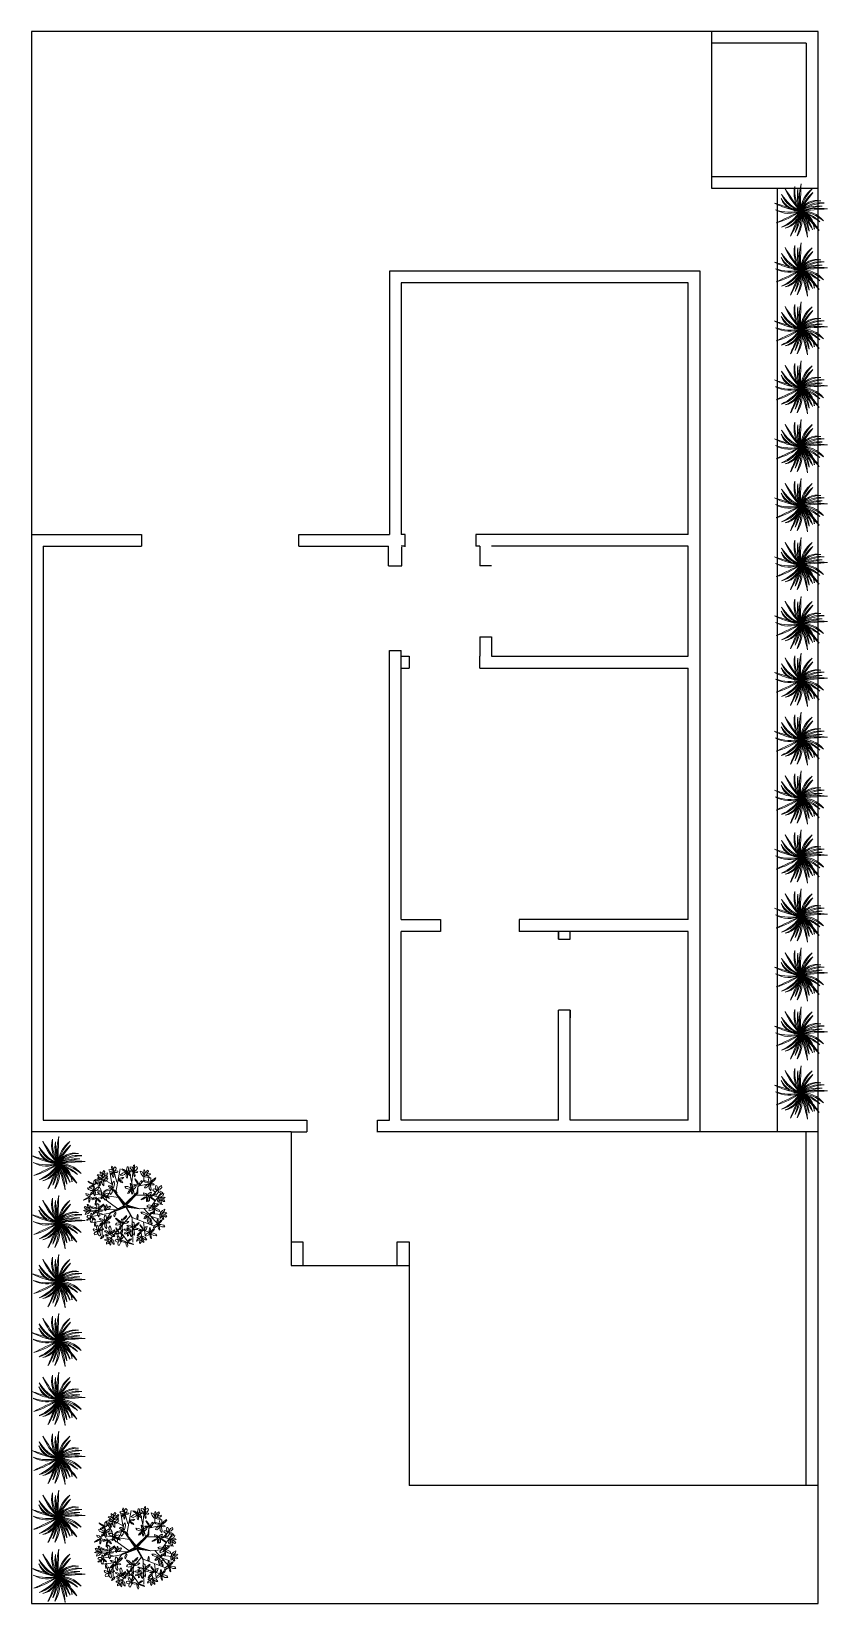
# Model space of a CAD drawing. Header units: inches. Extents: x 2 to 116, y 2 to 108.
# Drawn here: x 2.82 to 12.94, y 32.05 to 52.05 of the extents above; entities that cross this region are included whole.
import ezdxf

# ---------------------------------------------------------------- set-up
doc = ezdxf.new("R2010")
doc.units = ezdxf.units.IN
doc.header["$MEASUREMENT"] = 0
doc.layers.add('16.1 VEGETAÇÃO', color=7, linetype='Continuous', lineweight=9, true_color=0x87cb61)
doc.layers.add('16.2 VEGETAÇÃO', color=84, linetype='Continuous', lineweight=9)

# ---------------------------------------------------------------- blocks, each defined once
blk = doc.blocks.new('_LEAF1', base_point=(58.757, 29.333))
for p, q in [((58.514, 29.393), (58.666, 29.575)), ((58.606, 29.211), (58.514, 29.393)), ((58.817, 29.181), (58.606, 29.211)), ((58.666, 29.575), (58.939, 29.485)), ((58.939, 29.303), (58.817, 29.181)), ((58.939, 29.485), (58.939, 29.303))]:
    blk.add_line(p, q)
blk = doc.blocks.new('_H1', base_point=(54.7, 32.03))
for p, xscale, yscale, zscale, rotation in [((54.39, 32.03), 1.727443358692213, 0.9103097157403468, 1.727443358692213, 343.6738936354017), ((54.45, 31.64), -1.545687603003117, -0.485702163767499, 1.545687603003117, 43.07492863925732), ((54.54, 32.39), -0.3940586972083011, 1.696902842596515, 0.3940586972083011, 11.88359707230165), ((54.94, 32.27), 0.9393259642756036, 1.696902842596522, 0.9393259642756036, 348.2808948833992)]:
    blk.add_blockref('_LEAF1', p, dxfattribs=dict(xscale=xscale, yscale=yscale, zscale=zscale, rotation=rotation))
at = {"xscale": 1.515140417173015, "yscale": 0.6369113279592753, "zscale": 1.515140417173015}
blk.add_blockref('_LEAF1', (55.15, 31.88), dxfattribs=at)
blk = doc.blocks.new('_H5', base_point=(62.27, 31.39))
for p, xscale, yscale, zscale, rotation in [((61.82, 31.67), -1.93821894091991, 0.5452694102672915, 1.93821894091991, 161.5649836159353), ((62.36, 31.88), 0.8782315926153998, 2.121510394569366, 0.8782315926153998, 2.027330662343098), ((62.42, 30.82), 2.575127765477518, 0.7881204921510374, 2.575127765477518, 103.2233358614235), ((62.94, 31.88), 2.788958066288231, 0.575816716164617, 2.788958066288231, 41.2051949766964), ((62.82, 31.24), 0.5758144528974043, -1.696902842596522, 0.5758144528974043, 262.2070746669012)]:
    blk.add_blockref('_LEAF1', p, dxfattribs=dict(xscale=xscale, yscale=yscale, zscale=zscale, rotation=rotation))
blk = doc.blocks.new('_H2', base_point=(55.88, 33.03))
at = {"xscale": -1.637329160493415, "yscale": 0.455154857870177, "zscale": 1.637329160493415}
blk.add_blockref('_LEAF1', (55.33, 32.97), dxfattribs=at)
for p, xscale, yscale, zscale, rotation in [((55.48, 33.54), -2.423919195618517, 0.3329656342808676, 2.423919195618517, 304.6162862887426), ((56.09, 33.24), -0.6369088245576009, 2.090963088672041, 0.6369088245576009, 336.0195606201025)]:
    blk.add_blockref('_LEAF1', p, dxfattribs=dict(xscale=xscale, yscale=yscale, zscale=zscale, rotation=rotation))
blk = doc.blocks.new('_H3', base_point=(57.91, 33.15))
for p, xscale, yscale, zscale, rotation in [((57.45, 33.3), 0.7575702085865075, 2.060415782774719, 0.7575702085865075, 246.1270025360199), ((57.58, 32.81), 1.484593231342913, 1.061518879932116, 1.484593231342913, 203.1850851585156), ((57.88, 33.61), 0.7575702085865075, 2.121510394569363, 0.7575702085865075, 5.479650948518734), ((58.09, 32.7), 1.968766126750012, 1.000424268137465, 1.968766126750012, 291.9583774400813), ((58.48, 33.3), 1.878651928551214, 0.575816716164617, 1.878651928551214, 26.31077704539229)]:
    blk.add_blockref('_LEAF1', p, dxfattribs=dict(xscale=xscale, yscale=yscale, zscale=zscale, rotation=rotation))
blk = doc.blocks.new('_H4', base_point=(60, 32.88))
for p, xscale, yscale, zscale, rotation in [((59.79, 33), 0.6964758369263038, 2.485023334747559, 0.6964758369263038, 30.70465610075785), ((60.06, 33.27), 1.878651928551214, 0.575816716164617, 1.878651928551214, 273.0367053314555), ((60.48, 33.33), 0.636908824557608, 1.484599066610102, 0.636908824557608, 320.5535637719418), ((60.76, 32.94), 1.544160243711609, 0.6063640220619462, 1.544160243711609, 15.14254921127523), ((60.45, 32.61), 1.727443358692213, 0.6063640220619462, 1.727443358692213, 352.5500074369253)]:
    blk.add_blockref('_LEAF1', p, dxfattribs=dict(xscale=xscale, yscale=yscale, zscale=zscale, rotation=rotation))
blk = doc.blocks.new('_H6', base_point=(66.06, 31.58))
for p, xscale, yscale, zscale, rotation in [((65.54, 31.79), 1.878651928551221, 0.5452694102672915, 1.878651928551221, 336.2489556574871), ((65.66, 31.39), -1.817557556891011, -0.5452694102672879, 1.817557556891011, 195.3712707835825), ((66, 32.15), -0.7881173944166022, 2.57666525243954, 0.7881173944166022, 2.457547795809369), ((66.42, 31.27), 1.848104742721105, 0.8186677980483665, 1.848104742721105, 330.9234899051576), ((66.48, 31.88), 2.089427510778918, 0.5147221043699588, 2.089427510778918, 35.45160265640038)]:
    blk.add_blockref('_LEAF1', p, dxfattribs=dict(xscale=xscale, yscale=yscale, zscale=zscale, rotation=rotation))
blk = doc.blocks.new('VEGETAÇÃO 04')
at = {"layer": '16.1 VEGETAÇÃO'}
for p, q in [((-0.316, 0.417), (-0.315, 0.433)), ((-0.302, 0.389), (-0.316, 0.417)), ((-0.315, 0.433), (-0.297, 0.417)), ((-0.297, 0.417), (-0.281, 0.38)), ((-0.283, 0.429), (-0.27, 0.448)), ((-0.283, 0.407), (-0.283, 0.429)), ((-0.273, 0.401), (-0.283, 0.407)), ((-0.264, 0.413), (-0.273, 0.401)), ((-0.27, 0.448), (-0.259, 0.434)), ((-0.259, 0.434), (-0.264, 0.413)), ((-0.263, 0.383), (-0.255, 0.402)), ((-0.255, 0.402), (-0.227, 0.421)), ((-0.221, 0.414), (-0.229, 0.4)), ((-0.227, 0.421), (-0.221, 0.414)), ((-0.033, 0.417), (-0.062, 0.392)), ((-0.041, 0.462), (-0.037, 0.469)), ((-0.004, 0.437), (-0.041, 0.462)), ((-0.038, 0.385), (-0.005, 0.401)), ((-0.037, 0.469), (-0.017, 0.463)), ((0.002, 0.428), (-0.033, 0.417)), ((-0.017, 0.463), (0.012, 0.444)), ((-0.005, 0.401), (0.014, 0.42)), ((0.022, 0.43), (-0.004, 0.437)), ((0.014, 0.42), (0.002, 0.428)), ((0.012, 0.444), (0.022, 0.43)), ((0.015, 0.374), (0.018, 0.415)), ((0.017, 0.456), (0.026, 0.495)), ((0.027, 0.433), (0.017, 0.456)), ((0.018, 0.415), (0.026, 0.415)), ((0.026, 0.495), (0.038, 0.495)), ((0.026, 0.415), (0.032, 0.397)), ((0.04, 0.445), (0.027, 0.433)), ((0.028, 0.425), (0.034, 0.43)), ((0.05, 0.393), (0.028, 0.425)), ((0.034, 0.43), (0.049, 0.42)), ((0.038, 0.495), (0.044, 0.476)), ((0.044, 0.476), (0.04, 0.445)), ((0.049, 0.42), (0.068, 0.396)), ((0.194, 0.442), (0.216, 0.434)), ((0.205, 0.407), (0.194, 0.442)), ((0.228, 0.378), (0.205, 0.407)), ((0.216, 0.434), (0.235, 0.403)), ((0.235, 0.403), (0.241, 0.379)), ((0.238, 0.447), (0.245, 0.461)), ((0.238, 0.416), (0.238, 0.447)), ((0.245, 0.398), (0.238, 0.416)), ((0.245, 0.461), (0.255, 0.439)), ((0.255, 0.439), (0.253, 0.398)), ((0.263, 0.424), (0.273, 0.443)), ((0.269, 0.414), (0.263, 0.424)), ((0.283, 0.421), (0.269, 0.414)), ((0.27, 0.394), (0.286, 0.407)), ((0.273, 0.443), (0.293, 0.455)), ((0.296, 0.438), (0.283, 0.421)), ((0.286, 0.407), (0.319, 0.411)), ((0.293, 0.455), (0.296, 0.438)), ((0.322, 0.403), (0.309, 0.393)), ((0.319, 0.411), (0.322, 0.403)), ((-0.476, 0.229), (-0.464, 0.207)), ((-0.438, 0.227), (-0.476, 0.229)), ((-0.464, 0.207), (-0.429, 0.196)), ((-0.404, 0.21), (-0.438, 0.227)), ((-0.411, 0.264), (-0.404, 0.266)), ((-0.403, 0.22), (-0.411, 0.264)), ((-0.404, 0.266), (-0.394, 0.248)), ((-0.403, 0.195), (-0.404, 0.21)), ((-0.389, 0.197), (-0.403, 0.22)), ((-0.394, 0.248), (-0.386, 0.214)), ((-0.386, 0.214), (-0.389, 0.197)), ((-0.384, 0.195), (-0.374, 0.218)), ((-0.374, 0.218), (-0.34, 0.24)), ((-0.341, 0.213), (-0.366, 0.195)), ((-0.353, 0.393), (-0.33, 0.396)), ((-0.327, 0.366), (-0.353, 0.393)), ((-0.332, 0.231), (-0.341, 0.213)), ((-0.34, 0.24), (-0.332, 0.231)), ((-0.33, 0.396), (-0.3, 0.376)), ((-0.295, 0.351), (-0.327, 0.366)), ((-0.288, 0.376), (-0.302, 0.389)), ((-0.3, 0.376), (-0.283, 0.357)), ((-0.283, 0.357), (-0.295, 0.351)), ((-0.281, 0.38), (-0.288, 0.376)), ((-0.282, 0.358), (-0.265, 0.373)), ((-0.267, 0.354), (-0.282, 0.358)), ((-0.239, 0.362), (-0.267, 0.354)), ((-0.265, 0.373), (-0.228, 0.381)), ((-0.249, 0.384), (-0.263, 0.383)), ((-0.258, 0.191), (-0.234, 0.205)), ((-0.229, 0.4), (-0.249, 0.384)), ((-0.225, 0.373), (-0.239, 0.362)), ((-0.234, 0.205), (-0.19, 0.219)), ((-0.228, 0.381), (-0.225, 0.373)), ((-0.208, 0.258), (-0.21, 0.248)), ((-0.21, 0.248), (-0.191, 0.232)), ((-0.191, 0.255), (-0.208, 0.258)), ((-0.168, 0.218), (-0.197, 0.199)), ((-0.17, 0.243), (-0.191, 0.255)), ((-0.191, 0.232), (-0.166, 0.226)), ((-0.19, 0.219), (-0.168, 0.218)), ((-0.188, 0.195), (-0.173, 0.211)), ((-0.173, 0.211), (-0.161, 0.201)), ((-0.166, 0.226), (-0.17, 0.243)), ((-0.161, 0.201), (-0.165, 0.17)), ((-0.162, 0.255), (-0.154, 0.297)), ((-0.158, 0.229), (-0.162, 0.255)), ((-0.147, 0.227), (-0.158, 0.229)), ((-0.154, 0.297), (-0.139, 0.314)), ((-0.148, 0.208), (-0.153, 0.202)), ((-0.153, 0.202), (-0.142, 0.186)), ((-0.114, 0.184), (-0.148, 0.208)), ((-0.133, 0.281), (-0.147, 0.227)), ((-0.139, 0.314), (-0.133, 0.281)), ((-0.062, 0.392), (-0.038, 0.385)), ((-0.001, 0.247), (0.011, 0.225)), ((0.037, 0.245), (-0.001, 0.247)), ((0.011, 0.225), (0.047, 0.214)), ((0.023, 0.352), (0.015, 0.374)), ((0.031, 0.365), (0.023, 0.352)), ((0.032, 0.397), (0.031, 0.365)), ((0.071, 0.228), (0.037, 0.245)), ((0.042, 0.181), (0.073, 0.207)), ((0.047, 0.214), (0.073, 0.214)), ((0.07, 0.381), (0.05, 0.393)), ((0.064, 0.283), (0.071, 0.285)), ((0.072, 0.239), (0.064, 0.283)), ((0.068, 0.396), (0.07, 0.381)), ((0.079, 0.202), (0.07, 0.185)), ((0.071, 0.285), (0.081, 0.267)), ((0.073, 0.214), (0.071, 0.228)), ((0.086, 0.216), (0.072, 0.239)), ((0.073, 0.207), (0.079, 0.202)), ((0.08, 0.169), (0.087, 0.208)), ((0.081, 0.267), (0.089, 0.233)), ((0.089, 0.233), (0.086, 0.216)), ((0.087, 0.208), (0.095, 0.208)), ((0.092, 0.214), (0.101, 0.238)), ((0.11, 0.214), (0.092, 0.214)), ((0.095, 0.208), (0.099, 0.19)), ((0.101, 0.238), (0.135, 0.26)), ((0.134, 0.233), (0.11, 0.214)), ((0.143, 0.251), (0.134, 0.233)), ((0.135, 0.26), (0.143, 0.251)), ((0.241, 0.379), (0.228, 0.378)), ((0.243, 0.379), (0.265, 0.385)), ((0.254, 0.369), (0.243, 0.379)), ((0.253, 0.398), (0.245, 0.398)), ((0.283, 0.364), (0.254, 0.369)), ((0.265, 0.385), (0.301, 0.376)), ((0.283, 0.388), (0.27, 0.394)), ((0.309, 0.393), (0.283, 0.388)), ((0.3, 0.367), (0.283, 0.364)), ((0.301, 0.376), (0.3, 0.367)), ((-0.444, 0.141), (-0.434, 0.162)), ((-0.429, 0.145), (-0.444, 0.141)), ((-0.434, 0.162), (-0.403, 0.189)), ((-0.429, 0.196), (-0.403, 0.195)), ((-0.406, 0.166), (-0.429, 0.145)), ((-0.397, 0.183), (-0.406, 0.166)), ((-0.403, 0.189), (-0.397, 0.183)), ((-0.396, 0.15), (-0.389, 0.189)), ((-0.39, 0.128), (-0.396, 0.15)), ((-0.381, 0.14), (-0.39, 0.128)), ((-0.389, 0.189), (-0.381, 0.188)), ((-0.366, 0.195), (-0.384, 0.195)), ((-0.381, 0.188), (-0.377, 0.17)), ((-0.377, 0.17), (-0.381, 0.14)), ((-0.363, 0), (-0.354, 0.031)), ((-0.354, 0.031), (-0.334, 0.016)), ((-0.334, 0.016), (-0.333, -0.014)), ((-0.323, -0.015), (-0.275, 0.022)), ((-0.269, 0.016), (-0.286, -0.006)), ((-0.275, 0.022), (-0.269, 0.016)), ((-0.255, 0.183), (-0.258, 0.191)), ((-0.197, 0.199), (-0.255, 0.183)), ((-0.198, 0.166), (-0.188, 0.195)), ((-0.185, 0.145), (-0.198, 0.166)), ((-0.165, 0.17), (-0.185, 0.145)), ((-0.142, 0.186), (-0.117, 0.166)), ((-0.117, 0.166), (-0.101, 0.163)), ((-0.101, 0.163), (-0.114, 0.184)), ((0.032, 0.159), (0.042, 0.181)), ((0.047, 0.163), (0.032, 0.159)), ((0.07, 0.185), (0.047, 0.163)), ((0.086, 0.147), (0.08, 0.169)), ((0.095, 0.159), (0.086, 0.147)), ((0.099, 0.19), (0.095, 0.159)), ((0.249, 0.109), (0.204, 0.082)), ((0.204, 0.082), (0.206, 0.078)), ((0.206, 0.078), (0.229, 0.086)), ((0.229, 0.086), (0.264, 0.106)), ((0.233, 0.165), (0.239, 0.145)), ((0.263, 0.156), (0.233, 0.165)), ((0.239, 0.145), (0.265, 0.13)), ((0.277, 0.119), (0.249, 0.109)), ((0.287, 0.137), (0.263, 0.156)), ((0.264, 0.106), (0.277, 0.119)), ((0.265, 0.13), (0.286, 0.125)), ((0.282, 0.11), (0.273, 0.091)), ((0.273, 0.091), (0.273, 0.056)), ((0.273, 0.056), (0.279, 0.055)), ((0.279, 0.055), (0.286, 0.07)), ((0.287, 0.098), (0.282, 0.11)), ((0.286, 0.128), (0.295, 0.152)), ((0.286, 0.125), (0.287, 0.137)), ((0.304, 0.128), (0.286, 0.128)), ((0.286, 0.07), (0.287, 0.098)), ((0.296, 0.117), (0.289, 0.087)), ((0.289, 0.087), (0.294, 0.056)), ((0.294, 0.056), (0.309, 0.07)), ((0.295, 0.152), (0.329, 0.173)), ((0.307, 0.121), (0.296, 0.117)), ((0.329, 0.147), (0.304, 0.128)), ((0.311, 0.1), (0.307, 0.121)), ((0.309, 0.07), (0.311, 0.1)), ((0.316, 0.115), (0.337, 0.095)), ((0.333, 0.109), (0.316, 0.115)), ((0.331, 0.134), (0.322, 0.124)), ((0.322, 0.124), (0.343, 0.124)), ((0.329, 0.173), (0.337, 0.164)), ((0.337, 0.164), (0.329, 0.147)), ((0.357, 0.144), (0.331, 0.134)), ((0.367, 0.086), (0.333, 0.109)), ((0.337, 0.095), (0.381, 0.066)), ((0.343, 0.124), (0.375, 0.139)), ((0.373, 0.145), (0.357, 0.144)), ((0.384, 0.069), (0.367, 0.086)), ((0.375, 0.139), (0.373, 0.145)), ((0.381, 0.066), (0.384, 0.069)), ((-0.467, -0.167), (-0.488, -0.18)), ((-0.488, -0.18), (-0.473, -0.184)), ((-0.485, -0.144), (-0.473, -0.124)), ((-0.461, -0.156), (-0.485, -0.144)), ((-0.473, -0.124), (-0.448, -0.125)), ((-0.473, -0.184), (-0.45, -0.174)), ((-0.443, -0.16), (-0.467, -0.167)), ((-0.437, -0.15), (-0.461, -0.156)), ((-0.45, -0.174), (-0.437, -0.165)), ((-0.448, -0.125), (-0.432, -0.135)), ((-0.445, -0.188), (-0.434, -0.151)), ((-0.434, -0.21), (-0.445, -0.188)), ((-0.437, -0.165), (-0.443, -0.16)), ((-0.432, -0.135), (-0.437, -0.15)), ((-0.436, -0.096), (-0.427, -0.094)), ((-0.435, -0.129), (-0.436, -0.096)), ((-0.423, -0.145), (-0.435, -0.129)), ((-0.434, -0.151), (-0.421, -0.153)), ((-0.419, -0.199), (-0.434, -0.21)), ((-0.427, -0.094), (-0.419, -0.108)), ((-0.41, -0.014), (-0.426, -0.017)), ((-0.426, -0.017), (-0.406, -0.032)), ((-0.416, -0.133), (-0.423, -0.145)), ((-0.421, -0.153), (-0.414, -0.17)), ((-0.419, -0.108), (-0.416, -0.133)), ((-0.419, -0.147), (-0.4, -0.153)), ((-0.414, -0.16), (-0.419, -0.147)), ((-0.414, -0.17), (-0.419, -0.199)), ((-0.394, -0.176), (-0.414, -0.16)), ((-0.379, -0.023), (-0.41, -0.014)), ((-0.41, -0.108), (-0.4, -0.086)), ((-0.395, -0.103), (-0.41, -0.108)), ((-0.406, -0.032), (-0.365, -0.041)), ((-0.4, -0.086), (-0.369, -0.059)), ((-0.4, -0.153), (-0.375, -0.176)), ((-0.372, -0.082), (-0.395, -0.103)), ((-0.379, -0.181), (-0.394, -0.176)), ((-0.363, -0.034), (-0.379, -0.023)), ((-0.375, -0.176), (-0.379, -0.181)), ((-0.363, -0.065), (-0.372, -0.082)), ((-0.369, -0.059), (-0.363, -0.065)), ((-0.365, -0.041), (-0.363, -0.034)), ((-0.356, -0.031), (-0.363, 0)), ((-0.359, -0.06), (-0.348, -0.057)), ((-0.352, -0.115), (-0.359, -0.06)), ((-0.341, -0.035), (-0.356, -0.031)), ((-0.334, -0.143), (-0.352, -0.115)), ((-0.348, -0.057), (-0.335, -0.08)), ((-0.343, -0.043), (-0.323, -0.015)), ((-0.322, -0.036), (-0.343, -0.043)), ((-0.317, -0.048), (-0.342, -0.052)), ((-0.342, -0.052), (-0.331, -0.066)), ((-0.333, -0.014), (-0.341, -0.035)), ((-0.335, -0.08), (-0.327, -0.122)), ((-0.327, -0.122), (-0.334, -0.143)), ((-0.331, -0.066), (-0.307, -0.069)), ((-0.286, -0.006), (-0.322, -0.036)), ((-0.293, -0.056), (-0.317, -0.048)), ((-0.307, -0.069), (-0.29, -0.066)), ((-0.29, -0.066), (-0.293, -0.056)), ((-0.123, -0.162), (-0.118, -0.156)), ((-0.081, -0.205), (-0.123, -0.162)), ((-0.118, -0.156), (-0.094, -0.17)), ((-0.094, -0.17), (-0.06, -0.201)), ((-0.044, -0.17), (-0.048, -0.194)), ((-0.048, -0.194), (-0.042, -0.219)), ((-0.035, -0.166), (-0.044, -0.17)), ((-0.029, -0.182), (-0.035, -0.166)), ((-0.029, -0.207), (-0.029, -0.182)), ((-0.015, -0.208), (0.026, -0.194)), ((0.047, -0.198), (0.023, -0.22)), ((0.026, -0.194), (0.047, -0.198)), ((0.442, -0.141), (0.443, -0.112)), ((0.448, -0.157), (0.442, -0.141)), ((0.443, -0.112), (0.452, -0.099)), ((0.457, -0.157), (0.448, -0.157)), ((0.449, -0.084), (0.474, -0.058)), ((0.451, -0.097), (0.449, -0.084)), ((0.474, -0.087), (0.451, -0.097)), ((0.452, -0.099), (0.461, -0.12)), ((0.461, -0.12), (0.457, -0.157)), ((0.466, -0.138), (0.47, -0.124)), ((0.475, -0.162), (0.466, -0.138)), ((0.47, -0.098), (0.487, -0.089)), ((0.472, -0.106), (0.47, -0.098)), ((0.47, -0.124), (0.485, -0.138)), ((0.513, -0.102), (0.472, -0.106)), ((0.474, -0.058), (0.507, -0.042)), ((0.502, -0.065), (0.474, -0.087)), ((0.486, -0.174), (0.475, -0.162)), ((0.485, -0.138), (0.494, -0.17)), ((0.494, -0.17), (0.486, -0.174)), ((0.487, -0.089), (0.518, -0.084)), ((0.49, -0.12), (0.498, -0.113)), ((0.499, -0.133), (0.49, -0.12)), ((0.498, -0.113), (0.519, -0.12)), ((0.517, -0.144), (0.499, -0.133)), ((0.507, -0.042), (0.502, -0.065)), ((0.533, -0.09), (0.513, -0.102)), ((0.533, -0.138), (0.517, -0.144)), ((0.518, -0.084), (0.533, -0.09)), ((0.519, -0.12), (0.533, -0.138)), ((-0.289, -0.251), (-0.289, -0.367)), ((-0.231, -0.407), (-0.228, -0.398)), ((-0.228, -0.398), (-0.21, -0.398)), ((-0.21, -0.398), (-0.183, -0.408)), ((-0.122, -0.242), (-0.11, -0.22)), ((-0.09, -0.247), (-0.122, -0.242)), ((-0.11, -0.22), (-0.08, -0.215)), ((-0.061, -0.235), (-0.09, -0.247)), ((-0.05, -0.221), (-0.081, -0.205)), ((-0.08, -0.215), (-0.058, -0.22)), ((-0.065, -0.259), (-0.07, -0.291)), ((-0.07, -0.291), (-0.065, -0.306)), ((-0.056, -0.242), (-0.065, -0.259)), ((-0.065, -0.306), (-0.053, -0.285)), ((-0.058, -0.22), (-0.061, -0.235)), ((-0.06, -0.201), (-0.05, -0.221)), ((-0.049, -0.243), (-0.056, -0.242)), ((-0.053, -0.285), (-0.049, -0.243)), ((-0.042, -0.219), (-0.029, -0.207)), ((-0.035, -0.224), (-0.015, -0.208)), ((-0.031, -0.235), (-0.035, -0.224)), ((0.023, -0.22), (-0.031, -0.235)), ((0.039, -0.247), (0.023, -0.25)), ((0.023, -0.25), (0.043, -0.265)), ((0.07, -0.256), (0.039, -0.247)), ((0.043, -0.265), (0.084, -0.274)), ((0.086, -0.267), (0.07, -0.256)), ((0.084, -0.274), (0.086, -0.267)), ((0.086, -0.233), (0.095, -0.202)), ((0.093, -0.264), (0.086, -0.233)), ((0.09, -0.293), (0.101, -0.29)), ((0.097, -0.348), (0.09, -0.293)), ((0.108, -0.268), (0.093, -0.264)), ((0.095, -0.202), (0.115, -0.217)), ((0.115, -0.376), (0.097, -0.348)), ((0.101, -0.29), (0.114, -0.312)), ((0.106, -0.276), (0.126, -0.248)), ((0.127, -0.269), (0.106, -0.276)), ((0.132, -0.281), (0.107, -0.285)), ((0.107, -0.285), (0.118, -0.299)), ((0.116, -0.247), (0.108, -0.268)), ((0.114, -0.312), (0.122, -0.355)), ((0.115, -0.217), (0.116, -0.247)), ((0.122, -0.355), (0.115, -0.376)), ((0.118, -0.299), (0.142, -0.302)), ((0.126, -0.248), (0.174, -0.211)), ((0.163, -0.239), (0.127, -0.269)), ((0.156, -0.288), (0.132, -0.281)), ((0.142, -0.302), (0.159, -0.299)), ((0.159, -0.299), (0.156, -0.288)), ((0.18, -0.217), (0.163, -0.239)), ((0.174, -0.211), (0.18, -0.217)), ((0.259, -0.378), (0.268, -0.361)), ((0.266, -0.387), (0.259, -0.378)), ((0.301, -0.367), (0.266, -0.387)), ((0.268, -0.361), (0.293, -0.343)), ((0.293, -0.343), (0.311, -0.344)), ((0.311, -0.344), (0.301, -0.367)), ((0.306, -0.319), (0.311, -0.289)), ((0.308, -0.337), (0.306, -0.319)), ((0.316, -0.338), (0.308, -0.337)), ((0.311, -0.289), (0.32, -0.277)), ((0.313, -0.363), (0.317, -0.347)), ((0.319, -0.397), (0.313, -0.363)), ((0.325, -0.3), (0.316, -0.338)), ((0.317, -0.347), (0.329, -0.369)), ((0.328, -0.416), (0.319, -0.397)), ((0.32, -0.277), (0.325, -0.3)), ((0.325, -0.333), (0.335, -0.316)), ((0.33, -0.338), (0.325, -0.333)), ((0.329, -0.369), (0.336, -0.414)), ((0.363, -0.313), (0.33, -0.338)), ((0.33, -0.345), (0.331, -0.359)), ((0.356, -0.346), (0.33, -0.345)), ((0.331, -0.359), (0.364, -0.378)), ((0.335, -0.316), (0.358, -0.296)), ((0.391, -0.359), (0.356, -0.346)), ((0.358, -0.296), (0.374, -0.292)), ((0.374, -0.292), (0.363, -0.313)), ((0.364, -0.378), (0.402, -0.382)), ((0.402, -0.382), (0.391, -0.359)), ((-0.255, -0.43), (-0.241, -0.423)), ((-0.255, -0.438), (-0.255, -0.43)), ((-0.221, -0.44), (-0.255, -0.438)), ((-0.241, -0.423), (-0.215, -0.422)), ((-0.237, -0.468), (-0.22, -0.454)), ((-0.236, -0.486), (-0.237, -0.468)), ((-0.215, -0.478), (-0.236, -0.486)), ((-0.196, -0.422), (-0.231, -0.407)), ((-0.203, -0.429), (-0.221, -0.44)), ((-0.22, -0.454), (-0.205, -0.45)), ((-0.215, -0.422), (-0.203, -0.429)), ((-0.201, -0.46), (-0.215, -0.478)), ((-0.205, -0.45), (-0.201, -0.46)), ((-0.174, -0.42), (-0.196, -0.422)), ((-0.196, -0.477), (-0.187, -0.437)), ((-0.19, -0.5), (-0.196, -0.477)), ((-0.181, -0.488), (-0.19, -0.5)), ((-0.187, -0.437), (-0.179, -0.438)), ((-0.183, -0.408), (-0.174, -0.42)), ((-0.175, -0.457), (-0.181, -0.488)), ((-0.179, -0.438), (-0.175, -0.457)), ((-0.172, -0.42), (-0.159, -0.422)), ((-0.17, -0.445), (-0.172, -0.42)), ((-0.157, -0.479), (-0.17, -0.445)), ((-0.159, -0.422), (-0.142, -0.454)), ((-0.137, -0.49), (-0.157, -0.479)), ((-0.142, -0.454), (-0.137, -0.49)), ((0.336, -0.414), (0.328, -0.416))]:
    blk.add_line(p, q, dxfattribs=at)
at = {"layer": '16.2 VEGETAÇÃO'}
for p, q in [((-0.156, 0.205), (-0.193, 0.437)), ((-0.103, 0.301), (-0.146, 0.457)), ((-0.119, 0.173), (-0.063, 0.473)), ((0.12, 0.137), (0.044, 0.484)), ((0.087, 0.297), (0.104, 0.465)), ((0.24, 0.322), (0.244, 0.421)), ((-0.309, 0.201), (-0.439, 0.189)), ((-0.303, 0.201), (-0.369, 0.309)), ((-0.173, 0.281), (-0.316, 0.357)), ((-0.289, 0.105), (-0.303, 0.201)), ((-0.016, 0.005), (-0.156, 0.209)), ((-0.156, 0.209), (0.001, 0.024)), ((0.15, 0.169), (0.161, 0.242)), ((0.161, 0.242), (0.24, 0.322)), ((0.161, 0.163), (0.161, 0.242)), ((0.184, 0.253), (0.304, 0.281)), ((0.304, 0.281), (0.36, 0.321)), ((0.343, 0.133), (0.43, 0.221)), ((-0.396, 0.089), (-0.452, 0.121)), ((-0.083, 0.105), (-0.439, 0.157)), ((-0.286, 0.105), (-0.396, 0.089)), ((-0.093, -0.037), (-0.286, 0.105)), ((0.002, 0.019), (-0.106, 0.144)), ((-0.106, 0.144), (-0.005, 0.005)), ((-0.106, -0.043), (-0.01, 0.002)), ((-0.093, -0.037), (-0.016, 0.005)), ((-0.005, 0.005), (-0.039, 0.062)), ((-0.039, 0.062), (-0.003, 0.012)), ((-0.01, 0.002), (-0.034, -0.017)), ((0.001, 0.024), (0.15, 0.169)), ((0.153, 0.163), (0.002, 0.019)), ((0.005, 0.012), (0.153, 0.163)), ((0.098, -0.017), (0.005, 0.012)), ((0.018, 0.012), (0.161, 0.163)), ((0.018, 0.012), (0.187, -0.039)), ((0.137, 0.137), (0.34, 0.137)), ((0.32, -0.027), (0.453, 0.161)), ((0.34, 0.137), (0.473, 0.097)), ((0.357, 0.033), (0.48, 0.017)), ((-0.469, -0.059), (-0.112, -0.048)), ((-0.289, -0.103), (-0.469, -0.059)), ((-0.193, -0.091), (-0.442, -0.139)), ((-0.243, -0.191), (-0.429, -0.211)), ((-0.185, -0.091), (-0.336, -0.319)), ((-0.193, -0.087), (-0.112, -0.048)), ((0.009, -0.018), (-0.185, -0.091)), ((0.07, -0.122), (-0.183, -0.419)), ((-0.178, -0.079), (0.005, -0.012)), ((0.005, -0.012), (-0.106, -0.043)), ((-0.034, -0.017), (0.005, -0.003)), ((0.005, -0.003), (0.017, -0.01)), ((0.149, -0.034), (0.009, 0)), ((0.009, 0), (0.098, -0.017)), ((0.009, -0.018), (0.184, -0.039)), ((0.009, -0.018), (0.09, -0.155)), ((0.017, -0.01), (0.149, -0.034)), ((0.017, -0.017), (0.093, -0.151)), ((0.09, -0.147), (0.397, -0.267)), ((0.09, -0.155), (0.1, -0.463)), ((0.187, -0.039), (0.32, -0.027)), ((0.244, -0.039), (0.417, -0.235)), ((0.304, -0.099), (0.47, -0.111)), ((0.324, -0.131), (0.437, -0.171)), ((-0.093, -0.311), (-0.243, -0.391)), ((-0.031, -0.239), (-0.053, -0.467)), ((-0.042, -0.351), (0.04, -0.463)), ((0.094, -0.267), (0.32, -0.339)), ((0.2, -0.307), (0.214, -0.415)), ((0.234, -0.203), (0.254, -0.383))]:
    blk.add_line(p, q, dxfattribs=at)
at = {"layer": '16.1 VEGETAÇÃO', "xscale": 0.07923638879180794, "yscale": 0.07923638879180794, "zscale": 0.07923638879180794}
for name, p in [('_H1', (-0.149, 0.444)), ('_H2', (0.177, 0.271)), ('_H5', (0.307, 0.286)), ('_H5', (-0.257, -0.197)), ('_H3', (-0.346, -0.32)), ('_H6', (-0.188, -0.351)), ('_H2', (-0.065, -0.351)), ('_H2', (0.242, -0.312))]:
    blk.add_blockref(name, p, dxfattribs=at)
at = {"layer": '16.1 VEGETAÇÃO'}
for name, p, xscale, yscale, zscale, rotation in [('_LEAF1', (-0.146, 0.395), -0.1440166972293012, -0.04320517898821663, 0.1440166972293024, 265.3418919588169), ('_H1', (0.11, 0.461), 0.07923638879180575, 0.07923638879180575, 0.07923638879180575, 335.9995910641865), ('_LEAF1', (0.116, 0.409), 0.1655586905963778, 0.04078472078159301, 0.1655586905963778, 105.4222238316343), ('_H2', (-0.394, 0.269), 0.07923638879180761, 0.07923638879180761, 0.07923638879180761, 24.61518218604945), ('_H4', (-0.296, 0.317), 0.07923638879180728, 0.07923638879180728, 0.07923638879180728, 159.4820373343238), ('_H1', (-0.257, 0.127), 0.0792363887918082, 0.0792363887918082, 0.0792363887918082, 223.439305730182), ('_LEAF1', (-0.239, 0.333), 0.1464371459222319, 0.064868279937496, 0.1464371459222319, 40.89411108039298), ('_LEAF1', (-0.061, 0.319), 0.1655586905963763, 0.04078472078159301, 0.1655586905963763, 145.2915804259634), ('_LEAF1', (-0.056, 0.35), 0.1655586905963747, 0.04078472078159301, 0.1655586905963747, 197.0023472828412), ('_LEAF1', (0.277, 0.249), 0.1464371459222319, 0.064868279937496, 0.1464371459222319, 40.89411108039298), ('_H3', (0.415, 0.199), 0.07923638879180761, 0.07923638879180761, 0.07923638879180761, 310.7820573980491), ('_H2', (-0.452, 0.115), 0.0792363887918074, 0.0792363887918074, 0.0792363887918074, 83.64810089334068), ('_H4', (-0.459, -0.063), 0.07923638879180346, 0.07923638879180346, 0.07923638879180346, 92.25636340955722), ('_H2', (-0.365, 0.096), 0.07923638879180848, 0.07923638879180848, 0.07923638879180848, 135.7819653615509), ('_LEAF1', (-0.304, 0.16), -0.06244757627757961, 0.204165649728635, 0.06244757627757956, 72.42816897104282), ('_LEAF1', (-0.256, -0.023), 0.1655586905963778, 0.04078472078159301, 0.1655586905963778, 105.4222238316343), ('_LEAF1', (-0.235, -0.013), -0.1440166972293012, -0.04320517898821663, 0.1440166972293024, 265.3418919588169), ('_LEAF1', (-0.208, -0.027), 0.1464371459222319, 0.064868279937496, 0.1464371459222319, 40.89411108039298), ('_LEAF1', (0.313, -0.005), 0.146437145922231, 0.064868279937496, 0.146437145922231, 355.9332608477733), ('_H6', (0.36, -0.029), 0.07923638879180389, 0.07923638879180389, 0.07923638879180389, 241.7205313804202), ('_H4', (0.444, 0.11), 0.0792363887918075, 0.0792363887918075, 0.0792363887918075, 270.0000000000014), ('_LEAF1', (-0.127, -0.108), 0.1488575946151644, 0.04320517898821663, 0.1488575946151644, 72.31603858620976), ('_LEAF1', (0.004, -0.148), 0.1488575946151615, 0.04320517898821663, 0.1488575946151615, 46.21957683272146), ('_LEAF1', (0.161, -0.138), -0.1440166972293012, -0.04320517898821663, 0.1440166972293024, 265.3418919588169), ('_H5', (0.29, -0.118), 0.07923638879180708, 0.07923638879180708, 0.07923638879180708, 236.1016171762233), ('_LEAF1', (0.332, -0.201), 0.1655586905963778, 0.04078472078159301, 0.1655586905963778, 105.4222238316343), ('_H6', (0.415, -0.238), 0.07923638879180535, 0.07923638879180535, 0.07923638879180535, 251.5733710207284), ('_LEAF1', (-0.379, -0.229), -0.1440166972293012, -0.04320517898821663, 0.1440166972293024, 265.3418919588169), ('_LEAF1', (-0.301, -0.232), 0.1488575946151615, 0.04320517898821663, 0.1488575946151615, 46.21957683272146), ('_LEAF1', (-0.287, -0.395), 0.1488575946151615, 0.04320517898821663, 0.1488575946151615, 46.21957683272146), ('_H3', (-0.065, -0.435), 0.07923638879180711, 0.07923638879180711, 0.07923638879180711, 321.2025904984415), ('_H4', (0.067, -0.329), 0.07923638879180538, 0.07923638879180538, 0.07923638879180538, 151.4869598675745), ('_H4', (0.218, -0.404), 0.07923638879180635, 0.07923638879180635, 0.07923638879180635, 202.5727489174756), ('_LEAF1', (0.179, -0.359), 0.1488575946151615, 0.04320517898821663, 0.1488575946151615, 46.21957683272146), ('_H2', (0.026, -0.464), 0.07923638879180774, 0.07923638879180774, 0.07923638879180774, 216.5174468434797)]:
    blk.add_blockref(name, p, dxfattribs=dict(at, xscale=xscale, yscale=yscale, zscale=zscale, rotation=rotation))
blk = doc.blocks.new('VEGETAÇAO 02')
at = {"layer": '16.1 VEGETAÇÃO'}
blk.add_circle((0, 0), 0.000151, dxfattribs=at)
for centre, radius, start, end in [((0.09, 0.345), 0.357, 202.3638, 255.4151), ((0.23, 0.506), 0.555, 212.2278, 245.5598), ((0.632, 0.646), 0.904, 203.6596, 225.6474), ((5.144, 3.766), 6.375, 213.1083, 216.2069), ((0.275, 0.227), 0.357, 166.3855, 219.4367), ((0.483, 0.274), 0.555, 176.2495, 209.5814), ((0.448, 0.195), 0.488, 170.0574, 203.5585), ((1.386, 0.307), 1.419, 181.1217, 192.5058), ((0.891, 0.152), 0.904, 167.682, 189.6659), ((6.375, 0.026), 6.375, 177.13, 180.2286), ((0.357, -0.01), 0.357, 125.3579, 178.4092), ((0.544, -0.11), 0.555, 135.2219, 168.5539), ((0.466, -0.146), 0.488, 129.0298, 162.531), ((1.247, -0.678), 1.419, 140.0941, 151.4783), ((0.092, 0.899), 0.904, 242.1737, 256.451), ((1.68, 6.15), 6.375, 251.6224, 253.1873), ((-0.145, 0.326), 0.357, 240.8779, 293.9291), ((-0.135, 0.539), 0.555, 250.7419, 284.0738), ((-0.022, 0.232), 0.233, 198.2991, 275.5394), ((0.02, 0.297), 0.298, 207.6507, 266.0762), ((1.68, 6.15), 6.375, 253.6156, 254.721), ((0.191, 0.228), 0.298, 216.81, 230.0978), ((0.092, 0.899), 0.904, 262.272, 264.1614), ((0.211, -0.098), 0.233, 77.936, 155.0117), ((0.246, -0.168), 0.298, 87.265, 145.6907), ((0.252, -0.252), 0.357, 81.9782, 135.0296), ((0.32, -0.454), 0.555, 91.8422, 125.1743), ((0.238, -0.426), 0.488, 85.6501, 119.1514), ((0.441, -1.349), 1.419, 96.7144, 108.0986), ((4.826, -4.166), 6.375, 138.5655, 139.201), ((0.238, -0.872), 0.904, 83.274, 105.2619), ((0.647, -6.342), 6.375, 92.7227, 95.8213), ((0.021, -0.356), 0.357, 40.2209, 93.2725), ((-0.546, 0.72), 0.904, 285.164, 307.1518), ((-2.965, 5.644), 6.375, 294.6127, 297.7113), ((-0.328, 0.14), 0.357, 283.8682, 336.9196), ((-0.466, 0.302), 0.555, 293.7322, 327.0642), ((-0.233, 0.012), 0.233, 279.826, 356.9018), ((-0.291, 0.064), 0.298, 289.1551, 347.5807), ((-0.888, 0.171), 0.904, 327.1252, 343.7246), ((-5.978, 2.215), 6.375, 336.5739, 338.3848), ((-0.488, -0.026), 0.488, 329.5013, 3.0026), ((-1.405, 0.199), 1.419, 340.5657, 350.0002), ((-0.337, -0.116), 0.357, 325.8294, 18.8809), ((-0.549, -0.087), 0.555, 335.6934, 9.0255), ((-5.978, 2.215), 6.375, 338.8993, 339.6726), ((-0.057, -0.226), 0.233, 358.8077, 75.8836), ((-0.118, -0.273), 0.298, 8.1367, 66.5625), ((-0.374, -0.314), 0.488, 6.5217, 40.0231), ((-1.242, -0.688), 1.419, 17.5861, 28.9702), ((-0.811, -0.398), 0.904, 4.1457, 26.1335), ((-6.107, -1.831), 6.375, 13.5943, 16.693), ((-0.064, -0.552), 0.555, 50.0849, 83.4171), ((-0.106, -0.477), 0.488, 43.8928, 77.3942), ((-0.569, -1.3), 1.419, 54.9572, 66.3414), ((-0.523, -0.737), 0.904, 43.1496, 54.6316), ((-4.493, -4.523), 6.375, 43.1515, 45.1911), ((-0.319, -0.37), 0.488, 49.0059, 49.153), ((-1.119, -0.877), 1.422, 26.7217, 35.9709), ((-0.319, -0.37), 0.488, 15.6515, 40.72), ((-0.523, -0.737), 0.904, 32.6438, 40.585), ((-4.493, -4.523), 6.375, 42.0924, 42.9812)]:
    blk.add_arc(centre, radius, start, end, dxfattribs=at)

msp = doc.modelspace()

# ---------------------------------------------------------------- linework, layer by layer
for p, q in [((12.817, 52.047), (2.817, 52.047)), ((2.817, 52.047), (2.817, 32.047)), ((11.467, 50.047), (11.467, 52.047)), ((12.817, 32.047), (12.817, 52.047)), ((12.667, 51.897), (11.467, 51.897)), ((12.667, 51.897), (12.667, 50.197)), ((12.667, 50.197), (11.467, 50.197)), ((12.817, 50.047), (11.467, 50.047)), ((12.302, 38.047), (12.302, 50.047)), ((11.317, 48.997), (7.367, 48.997)), ((7.367, 48.997), (7.367, 45.647)), ((11.167, 48.847), (7.517, 48.847)), ((7.517, 48.847), (7.517, 45.647)), ((11.167, 45.647), (11.167, 48.847)), ((11.317, 38.047), (11.317, 48.997)), ((2.817, 45.647), (4.217, 45.647)), ((2.817, 45.647), (4.217, 45.647)), ((4.217, 45.647), (4.217, 45.497)), ((6.217, 45.497), (6.217, 45.647)), ((6.217, 45.647), (7.367, 45.647)), ((7.567, 45.647), (7.517, 45.647)), ((7.567, 45.491), (7.567, 45.647)), ((11.167, 45.647), (8.467, 45.647)), ((8.467, 45.647), (8.468, 45.497)), ((2.967, 45.497), (2.967, 38.197)), ((2.967, 45.497), (4.217, 45.497)), ((6.217, 45.497), (7.357, 45.497)), ((7.357, 45.247), (7.357, 45.497)), ((7.567, 45.497), (7.517, 45.497)), ((7.527, 45.247), (7.527, 45.487)), ((8.517, 45.497), (8.467, 45.497)), ((8.467, 45.497), (8.467, 45.497)), ((8.517, 45.497), (8.517, 45.247)), ((11.167, 45.497), (8.667, 45.497)), ((11.167, 44.097), (11.167, 45.497)), ((7.357, 45.247), (7.527, 45.247)), ((8.667, 45.247), (8.517, 45.247)), ((8.517, 44.347), (8.517, 44.097)), ((8.517, 44.347), (8.667, 44.347)), ((8.667, 44.347), (8.667, 44.097)), ((7.367, 38.197), (7.367, 44.172)), ((7.367, 44.172), (7.517, 44.172)), ((7.517, 40.747), (7.517, 44.172)), ((7.517, 44.097), (7.617, 44.098)), ((7.517, 44.097), (7.617, 44.097)), ((7.617, 44.098), (7.617, 43.947)), ((8.517, 43.947), (8.517, 44.097)), ((8.667, 44.097), (11.167, 44.097)), ((7.517, 43.947), (7.617, 43.947)), ((8.517, 43.947), (11.167, 43.947)), ((11.167, 40.747), (11.167, 43.947)), ((7.517, 40.747), (8.017, 40.747)), ((8.017, 40.747), (8.017, 40.597)), ((11.167, 40.747), (9.017, 40.747)), ((9.017, 40.747), (9.017, 40.597)), ((7.517, 38.197), (7.517, 40.597)), ((8.017, 40.597), (7.517, 40.597)), ((11.167, 40.597), (9.017, 40.597)), ((9.517, 40.597), (9.517, 40.497)), ((9.517, 40.497), (9.517, 40.597)), ((9.517, 40.497), (9.667, 40.497)), ((9.667, 40.497), (9.667, 40.597)), ((9.667, 40.497), (9.667, 40.597)), ((11.167, 38.197), (11.167, 40.597)), ((9.517, 38.197), (9.517, 39.597)), ((9.667, 39.597), (9.517, 39.597)), ((9.667, 38.197), (9.667, 39.597)), ((9.667, 39.597), (9.667, 39.497)), ((6.117, 38.047), (2.817, 38.047)), ((2.967, 38.197), (6.317, 38.197)), ((6.117, 38.047), (6.117, 36.347)), ((6.117, 38.047), (6.317, 38.047)), ((6.317, 38.197), (6.317, 38.047)), ((7.217, 38.044), (7.217, 38.197)), ((7.217, 38.197), (7.367, 38.197)), ((12.817, 38.047), (7.217, 38.047)), ((9.517, 38.197), (7.517, 38.197)), ((11.167, 38.197), (9.667, 38.197)), ((12.667, 33.547), (12.667, 38.047)), ((6.117, 36.647), (6.267, 36.647)), ((6.267, 36.647), (6.267, 36.347)), ((7.467, 36.347), (7.467, 36.647)), ((7.467, 36.647), (7.617, 36.647)), ((7.617, 36.647), (7.617, 33.547)), ((6.117, 36.347), (7.617, 36.347)), ((12.817, 33.547), (7.617, 33.547)), ((2.817, 32.047), (12.817, 32.047))]:
    msp.add_line(p, q)

# ---------------------------------------------------------------- block references
for name, p in [('VEGETAÇAO 02', (12.594, 49.763)), ('VEGETAÇAO 02', (12.594, 49.013)), ('VEGETAÇAO 02', (12.594, 48.263)), ('VEGETAÇAO 02', (12.594, 47.513)), ('VEGETAÇAO 02', (12.594, 46.763)), ('VEGETAÇAO 02', (12.594, 46.013)), ('VEGETAÇAO 02', (12.594, 45.263)), ('VEGETAÇAO 02', (12.594, 44.513)), ('VEGETAÇAO 02', (12.594, 43.793)), ('VEGETAÇAO 02', (12.594, 43.043)), ('VEGETAÇAO 02', (12.594, 42.293)), ('VEGETAÇAO 02', (12.594, 41.543)), ('VEGETAÇAO 02', (12.594, 40.793)), ('VEGETAÇAO 02', (12.594, 40.043)), ('VEGETAÇAO 02', (12.594, 39.293)), ('VEGETAÇAO 02', (12.594, 38.543)), ('VEGETAÇAO 02', (3.156, 37.643)), ('VEGETAÇÃO 04', (4.007, 37.106)), ('VEGETAÇAO 02', (3.156, 36.893)), ('VEGETAÇAO 02', (3.156, 36.143)), ('VEGETAÇAO 02', (3.156, 35.393)), ('VEGETAÇAO 02', (3.156, 34.643)), ('VEGETAÇAO 02', (3.156, 33.893)), ('VEGETAÇAO 02', (3.156, 33.143)), ('VEGETAÇÃO 04', (4.147, 32.758)), ('VEGETAÇAO 02', (3.156, 32.393))]:
    msp.add_blockref(name, p)

doc.saveas('drawing.dxf')
